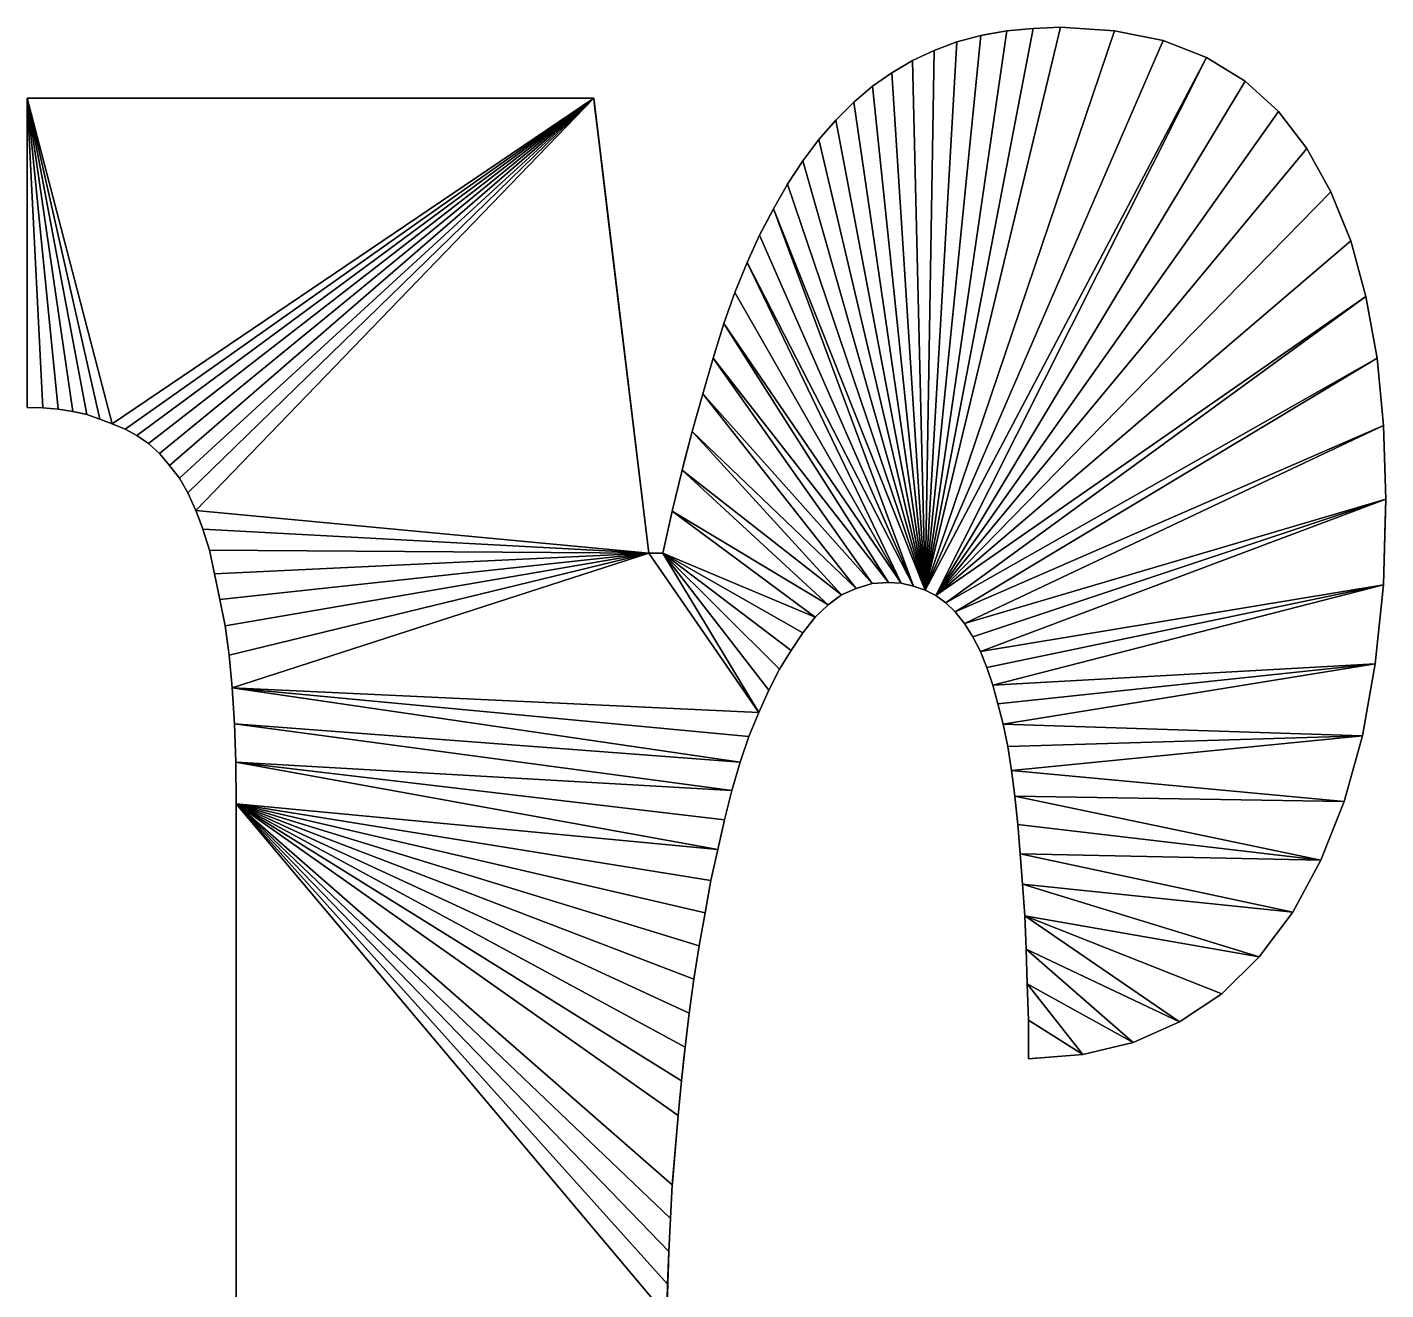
# Model space of a CAD drawing. Extents: x -29.1 to 29.1, y -25 to 25.
# Drawn here: x -8.801 to -6.482, y 6.368 to 8.524 of the extents above; entities that cross this region are included whole.
import ezdxf

# ---------------------------------------------------------------- set-up
doc = ezdxf.new("R2010")
doc.units = 0
doc.header["$MEASUREMENT"] = 0
doc.layers.add('ConstrLine', color=7, linetype='Continuous')
doc.layers.add('ObjLayer', color=2, linetype='Continuous')

msp = doc.modelspace()

# ---------------------------------------------------------------- linework, layer by layer
at = {"layer": 'ConstrLine'}
for points in [[(-7.084, 8.522, 5), (-7.268, 7.563, 5), (-7.037, 8.524, 5)], [(-7.037, 8.524, 5), (-7.268, 7.563, 5), (-6.945, 8.518, 5)], [(-7.129, 8.518, 5), (-7.268, 7.563, 5), (-7.084, 8.522, 5)], [(-6.945, 8.518, 5), (-7.268, 7.563, 5), (-6.862, 8.501, 5)], [(-7.129, 8.518, 5), (-7.173, 8.51, 5), (-7.268, 7.563, 5)], [(-7.129, 8.518, 5), (-7.168, 8.5109, 4), (-7.173, 8.51, 5)], [(-7.173, 8.51, 4), (-7.173, 8.51, 5), (-7.168, 8.5109, 4)], [(-7.129, 8.518, 5), (-7.129, 8.518, 4), (-7.168, 8.5109, 4)], [(-7.129, 8.518, 4), (-7.129, 8.518, 5), (-7.084, 8.522, 5)], [(-7.129, 8.518, 4), (-7.084, 8.522, 5), (-7.084, 8.522, 4)], [(-7.084, 8.522, 4), (-7.084, 8.522, 5), (-7.037, 8.524, 5)], [(-7.084, 8.522, 4), (-7.037, 8.524, 5), (-7.037, 8.524, 4)], [(-7.037, 8.524, 4), (-7.037, 8.524, 5), (-6.945, 8.518, 5)], [(-7.037, 8.524, 4), (-6.945, 8.518, 5), (-6.945, 8.518, 4)], [(-6.945, 8.518, 4), (-6.945, 8.518, 5), (-6.862, 8.501, 5)], [(-6.945, 8.518, 4), (-6.862, 8.501, 5), (-6.862, 8.501, 4)], [(-7.173, 8.51, 5), (-7.214, 8.499, 5), (-7.268, 7.563, 5)], [(-6.862, 8.501, 5), (-7.268, 7.563, 5), (-6.788, 8.472, 5)], [(-7.214, 8.499, 5), (-7.253, 8.484, 5), (-7.268, 7.563, 5)], [(-7.253, 8.484, 4), (-7.253, 8.484, 5), (-7.214, 8.499, 5)], [(-7.253, 8.484, 4), (-7.214, 8.499, 5), (-7.214, 8.499, 4)], [(-7.214, 8.499, 4), (-7.214, 8.499, 5), (-7.173, 8.51, 5)], [(-7.214, 8.499, 4), (-7.173, 8.51, 5), (-7.173, 8.51, 4)], [(-6.862, 8.501, 4), (-6.862, 8.501, 5), (-6.788, 8.472, 5)], [(-6.862, 8.501, 4), (-6.788, 8.472, 5), (-6.788, 8.472, 4)], [(-7.29, 8.467, 5), (-7.325, 8.446, 5), (-7.268, 7.563, 5)], [(-7.325, 8.446, 4), (-7.325, 8.446, 5), (-7.29, 8.467, 5)], [(-7.325, 8.446, 4), (-7.29, 8.467, 5), (-7.29, 8.467, 4)], [(-7.253, 8.484, 5), (-7.29, 8.467, 5), (-7.268, 7.563, 5)], [(-7.29, 8.467, 4), (-7.29, 8.467, 5), (-7.253, 8.484, 5)], [(-7.29, 8.467, 4), (-7.253, 8.484, 5), (-7.253, 8.484, 4)], [(-7.25, 7.554, 5), (-6.788, 8.472, 5), (-7.268, 7.563, 5)], [(-6.788, 8.472, 5), (-7.25, 7.554, 5), (-6.722, 8.432, 5)], [(-6.788, 8.472, 4), (-6.788, 8.472, 5), (-6.722, 8.432, 5)], [(-6.788, 8.472, 4), (-6.722, 8.432, 5), (-6.722, 8.432, 4)], [(-7.325, 8.446, 5), (-7.358, 8.423, 5), (-7.268, 7.563, 5)], [(-7.358, 8.423, 4), (-7.358, 8.423, 5), (-7.325, 8.446, 5)], [(-7.358, 8.423, 4), (-7.325, 8.446, 5), (-7.325, 8.446, 4)], [(-7.358, 8.423, 5), (-7.39, 8.396, 5), (-7.268, 7.563, 5)], [(-7.39, 8.396, 4), (-7.39, 8.396, 5), (-7.358, 8.423, 5)], [(-7.39, 8.396, 4), (-7.358, 8.423, 5), (-7.358, 8.423, 4)], [(-6.665, 8.38, 5), (-6.722, 8.432, 5), (-7.25, 7.554, 5)], [(-6.722, 8.432, 4), (-6.722, 8.432, 5), (-6.665, 8.38, 5)], [(-6.722, 8.432, 4), (-6.665, 8.38, 5), (-6.665, 8.38, 4)], [(-8.801, 8.403, 5), (-8.801, 7.875, 5), (-8.774, 7.874, 5)], [(-8.774, 7.874, 5), (-8.748, 7.872, 5), (-8.801, 8.403, 5)], [(-8.748, 7.872, 5), (-8.723, 7.868, 5), (-8.801, 8.403, 5)], [(-8.723, 7.868, 5), (-8.699, 7.863, 5), (-8.801, 8.403, 5)], [(-8.699, 7.863, 5), (-8.677, 7.855, 5), (-8.801, 8.403, 5)], [(-8.801, 8.403, 5), (-8.677, 7.855, 5), (-8.656, 7.847, 5)], [(-8.801, 8.403, 5), (-8.656, 7.847, 5), (-7.834, 8.403, 5)], [(-8.801, 8.403, 4), (-8.801, 7.875, 4), (-8.801, 7.875, 5)], [(-8.801, 8.403, 4), (-8.801, 7.875, 5), (-8.801, 8.403, 5)], [(-8.801, 8.403, 5), (-7.834, 8.403, 5), (-7.834, 8.403, 4)], [(-8.801, 8.403, 5), (-7.834, 8.403, 4), (-8.801, 8.403, 4)], [(-8.634, 7.838, 5), (-7.834, 8.403, 5), (-8.656, 7.847, 5)], [(-8.634, 7.838, 5), (-8.614, 7.827, 5), (-7.834, 8.403, 5)], [(-8.614, 7.827, 5), (-8.594, 7.813, 5), (-7.834, 8.403, 5)], [(-8.594, 7.813, 5), (-8.575, 7.796, 5), (-7.834, 8.403, 5)], [(-8.575, 7.796, 5), (-8.558, 7.776, 5), (-7.834, 8.403, 5)], [(-8.558, 7.776, 5), (-8.541, 7.754, 5), (-7.834, 8.403, 5)], [(-8.541, 7.754, 5), (-8.527, 7.729, 5), (-7.834, 8.403, 5)], [(-8.527, 7.729, 5), (-8.513, 7.699, 5), (-7.834, 8.403, 5)], [(-7.74, 7.626, 5), (-7.834, 8.403, 5), (-8.513, 7.699, 5)], [(-7.834, 8.403, 4), (-7.834, 8.403, 5), (-7.8324, 8.3901, 4)], [(-7.8258, 8.3349, 4), (-7.8324, 8.3901, 4), (-7.834, 8.403, 5)], [(-7.8175, 8.2669, 4), (-7.8258, 8.3349, 4), (-7.834, 8.403, 5)], [(-7.74, 7.626, 5), (-7.8085, 8.192, 4), (-7.834, 8.403, 5)], [(-7.834, 8.403, 5), (-7.8127, 8.2268, 4), (-7.8175, 8.2669, 4)], [(-7.8127, 8.2268, 4), (-7.834, 8.403, 5), (-7.8085, 8.192, 4)], [(-7.39, 8.396, 5), (-7.421, 8.365, 5), (-7.268, 7.563, 5)], [(-7.421, 8.365, 4), (-7.421, 8.365, 5), (-7.39, 8.396, 5)], [(-7.421, 8.365, 4), (-7.39, 8.396, 5), (-7.39, 8.396, 4)], [(-6.617, 8.317, 5), (-6.665, 8.38, 5), (-7.25, 7.554, 5)], [(-6.665, 8.38, 4), (-6.665, 8.38, 5), (-6.617, 8.317, 5)], [(-6.665, 8.38, 4), (-6.617, 8.317, 5), (-6.617, 8.317, 4)], [(-7.421, 8.365, 5), (-7.45, 8.332, 5), (-7.268, 7.563, 5)], [(-7.421, 8.365, 4), (-7.45, 8.332, 4), (-7.45, 8.332, 5)], [(-7.421, 8.365, 4), (-7.45, 8.332, 5), (-7.421, 8.365, 5)], [(-7.45, 8.332, 5), (-7.477, 8.296, 5), (-7.268, 7.563, 5)], [(-7.45, 8.332, 4), (-7.477, 8.296, 4), (-7.477, 8.296, 5)], [(-7.45, 8.332, 4), (-7.477, 8.296, 5), (-7.45, 8.332, 5)], [(-6.576, 8.243, 5), (-6.617, 8.317, 5), (-7.25, 7.554, 5)], [(-6.617, 8.317, 4), (-6.617, 8.317, 5), (-6.576, 8.243, 5)], [(-6.617, 8.317, 4), (-6.576, 8.243, 5), (-6.576, 8.243, 4)], [(-7.477, 8.296, 5), (-7.503, 8.256, 5), (-7.268, 7.563, 5)], [(-7.477, 8.296, 4), (-7.503, 8.256, 4), (-7.503, 8.256, 5)], [(-7.477, 8.296, 4), (-7.503, 8.256, 5), (-7.477, 8.296, 5)], [(-7.503, 8.256, 5), (-7.527, 8.214, 5), (-7.268, 7.563, 5)], [(-7.503, 8.256, 4), (-7.527, 8.214, 4), (-7.527, 8.214, 5)], [(-7.503, 8.256, 4), (-7.527, 8.214, 5), (-7.503, 8.256, 5)], [(-6.542, 8.159, 5), (-6.576, 8.243, 5), (-7.25, 7.554, 5)], [(-6.576, 8.243, 5), (-6.542, 8.159, 5), (-6.5554, 8.192, 4)], [(-6.576, 8.243, 4), (-6.576, 8.243, 5), (-6.5554, 8.192, 4)], [(-7.527, 8.214, 5), (-7.551, 8.169, 5), (-7.288, 7.57, 5)], [(-7.551, 8.169, 5), (-7.527, 8.214, 5), (-7.5387, 8.192, 4)], [(-7.527, 8.214, 4), (-7.5387, 8.192, 4), (-7.527, 8.214, 5)], [(-7.288, 7.57, 5), (-7.268, 7.563, 5), (-7.527, 8.214, 5)], [(-7.74, 7.626, 4), (-7.8085, 8.192, 4), (-7.74, 7.626, 5)], [(-7.5387, 8.192, 4), (-7.551, 8.169, 4), (-7.551, 8.169, 5)], [(-6.542, 8.159, 4), (-6.5554, 8.192, 4), (-6.542, 8.159, 5)], [(-7.551, 8.169, 5), (-7.572, 8.122, 5), (-7.288, 7.57, 5)], [(-7.551, 8.169, 4), (-7.572, 8.122, 4), (-7.572, 8.122, 5)], [(-7.551, 8.169, 4), (-7.572, 8.122, 5), (-7.551, 8.169, 5)], [(-6.542, 8.159, 5), (-7.25, 7.554, 5), (-6.516, 8.064, 5)], [(-6.542, 8.159, 4), (-6.542, 8.159, 5), (-6.516, 8.064, 5)], [(-6.542, 8.159, 4), (-6.516, 8.064, 5), (-6.516, 8.064, 4)], [(-7.572, 8.122, 5), (-7.593, 8.071, 5), (-7.309, 7.575, 5)], [(-7.572, 8.122, 4), (-7.593, 8.071, 4), (-7.593, 8.071, 5)], [(-7.572, 8.122, 4), (-7.593, 8.071, 5), (-7.572, 8.122, 5)], [(-7.309, 7.575, 5), (-7.288, 7.57, 5), (-7.572, 8.122, 5)], [(-7.593, 8.071, 5), (-7.612, 8.018, 5), (-7.309, 7.575, 5)], [(-7.593, 8.071, 4), (-7.612, 8.018, 4), (-7.612, 8.018, 5)], [(-7.593, 8.071, 4), (-7.612, 8.018, 5), (-7.593, 8.071, 5)], [(-7.233, 7.541, 5), (-6.516, 8.064, 5), (-7.25, 7.554, 5)], [(-6.516, 8.064, 5), (-7.233, 7.541, 5), (-6.497, 7.959, 5)], [(-6.516, 8.064, 4), (-6.516, 8.064, 5), (-6.497, 7.959, 5)], [(-6.516, 8.064, 4), (-6.497, 7.959, 5), (-6.497, 7.959, 4)], [(-7.612, 8.018, 5), (-7.63, 7.959, 5), (-7.331, 7.576, 5)], [(-7.612, 8.018, 4), (-7.63, 7.959, 4), (-7.63, 7.959, 5)], [(-7.612, 8.018, 4), (-7.63, 7.959, 5), (-7.612, 8.018, 5)], [(-7.331, 7.576, 5), (-7.309, 7.575, 5), (-7.612, 8.018, 5)], [(-7.63, 7.959, 5), (-7.648, 7.898, 5), (-7.359, 7.574, 5)], [(-7.63, 7.959, 4), (-7.648, 7.898, 4), (-7.648, 7.898, 5)], [(-7.63, 7.959, 4), (-7.648, 7.898, 5), (-7.63, 7.959, 5)], [(-7.359, 7.574, 5), (-7.331, 7.576, 5), (-7.63, 7.959, 5)], [(-7.217, 7.526, 5), (-6.497, 7.959, 5), (-7.233, 7.541, 5)], [(-6.497, 7.959, 5), (-7.217, 7.526, 5), (-6.486, 7.844, 5)], [(-6.497, 7.959, 4), (-6.497, 7.959, 5), (-6.486, 7.844, 5)], [(-6.497, 7.959, 4), (-6.486, 7.844, 5), (-6.486, 7.844, 4)], [(-7.648, 7.898, 5), (-7.666, 7.834, 5), (-7.386, 7.566, 5)], [(-7.648, 7.898, 4), (-7.666, 7.834, 4), (-7.666, 7.834, 5)], [(-7.648, 7.898, 4), (-7.666, 7.834, 5), (-7.648, 7.898, 5)], [(-7.386, 7.566, 5), (-7.359, 7.574, 5), (-7.648, 7.898, 5)], [(-8.801, 7.875, 4), (-8.774, 7.874, 4), (-8.774, 7.874, 5)], [(-8.801, 7.875, 4), (-8.774, 7.874, 5), (-8.801, 7.875, 5)], [(-8.774, 7.874, 4), (-8.748, 7.872, 4), (-8.748, 7.872, 5)], [(-8.774, 7.874, 4), (-8.748, 7.872, 5), (-8.774, 7.874, 5)], [(-8.748, 7.872, 4), (-8.723, 7.868, 4), (-8.723, 7.868, 5)], [(-8.748, 7.872, 4), (-8.723, 7.868, 5), (-8.748, 7.872, 5)], [(-8.723, 7.868, 4), (-8.704, 7.864, 4), (-8.723, 7.868, 5)], [(-8.704, 7.864, 4), (-8.699, 7.863, 5), (-8.723, 7.868, 5)], [(-8.704, 7.864, 4), (-8.699, 7.863, 4), (-8.699, 7.863, 5)], [(-8.699, 7.863, 4), (-8.677, 7.855, 4), (-8.677, 7.855, 5)], [(-8.699, 7.863, 4), (-8.677, 7.855, 5), (-8.699, 7.863, 5)], [(-8.677, 7.855, 4), (-8.656, 7.847, 4), (-8.656, 7.847, 5)], [(-8.677, 7.855, 4), (-8.656, 7.847, 5), (-8.677, 7.855, 5)], [(-8.656, 7.847, 4), (-8.634, 7.838, 4), (-8.634, 7.838, 5)], [(-8.656, 7.847, 4), (-8.634, 7.838, 5), (-8.656, 7.847, 5)], [(-7.201, 7.506, 5), (-6.486, 7.844, 5), (-7.217, 7.526, 5)], [(-6.486, 7.844, 5), (-7.201, 7.506, 5), (-6.482, 7.718, 5)], [(-6.486, 7.844, 4), (-6.486, 7.844, 5), (-6.482, 7.718, 5)], [(-6.486, 7.844, 4), (-6.482, 7.718, 5), (-6.482, 7.718, 4)], [(-8.634, 7.838, 4), (-8.614, 7.827, 4), (-8.614, 7.827, 5)], [(-8.634, 7.838, 4), (-8.614, 7.827, 5), (-8.634, 7.838, 5)], [(-8.614, 7.827, 4), (-8.594, 7.813, 4), (-8.594, 7.813, 5)], [(-8.614, 7.827, 4), (-8.594, 7.813, 5), (-8.614, 7.827, 5)], [(-7.666, 7.834, 5), (-7.683, 7.768, 5), (-7.411, 7.555, 5)], [(-7.683, 7.768, 5), (-7.666, 7.834, 5), (-7.68, 7.7797, 4)], [(-7.666, 7.834, 4), (-7.68, 7.7797, 4), (-7.666, 7.834, 5)], [(-7.411, 7.555, 5), (-7.386, 7.566, 5), (-7.666, 7.834, 5)], [(-8.594, 7.813, 4), (-8.575, 7.796, 4), (-8.575, 7.796, 5)], [(-8.594, 7.813, 4), (-8.575, 7.796, 5), (-8.594, 7.813, 5)], [(-8.575, 7.796, 4), (-8.558, 7.776, 4), (-8.558, 7.776, 5)], [(-8.575, 7.796, 4), (-8.558, 7.776, 5), (-8.575, 7.796, 5)], [(-8.558, 7.776, 4), (-8.541, 7.754, 4), (-8.541, 7.754, 5)], [(-8.558, 7.776, 4), (-8.541, 7.754, 5), (-8.558, 7.776, 5)], [(-7.68, 7.7797, 4), (-7.683, 7.768, 4), (-7.683, 7.768, 5)], [(-8.541, 7.754, 4), (-8.527, 7.729, 4), (-8.527, 7.729, 5)], [(-8.541, 7.754, 4), (-8.527, 7.729, 5), (-8.541, 7.754, 5)], [(-7.683, 7.768, 5), (-7.7, 7.698, 5), (-7.434, 7.538, 5)], [(-7.683, 7.768, 4), (-7.7, 7.698, 4), (-7.7, 7.698, 5)], [(-7.683, 7.768, 4), (-7.7, 7.698, 5), (-7.683, 7.768, 5)], [(-7.434, 7.538, 5), (-7.411, 7.555, 5), (-7.683, 7.768, 5)], [(-8.527, 7.729, 4), (-8.513, 7.699, 4), (-8.513, 7.699, 5)], [(-8.527, 7.729, 4), (-8.513, 7.699, 5), (-8.527, 7.729, 5)], [(-7.187, 7.483, 5), (-6.482, 7.718, 5), (-7.201, 7.506, 5)], [(-7.174, 7.458, 5), (-6.482, 7.718, 5), (-7.187, 7.483, 5)], [(-6.482, 7.718, 5), (-7.174, 7.458, 5), (-6.486, 7.572, 5)], [(-6.482, 7.718, 5), (-6.486, 7.572, 5), (-6.483, 7.68, 4)], [(-6.482, 7.718, 4), (-6.482, 7.718, 5), (-6.483, 7.68, 4)], [(-8.513, 7.699, 5), (-8.501, 7.667, 5), (-7.74, 7.626, 5)], [(-8.513, 7.699, 4), (-8.5059, 7.68, 4), (-8.513, 7.699, 5)], [(-8.5059, 7.68, 4), (-8.501, 7.667, 5), (-8.513, 7.699, 5)], [(-8.5059, 7.68, 4), (-8.501, 7.667, 4), (-8.501, 7.667, 5)], [(-7.7, 7.698, 5), (-7.716, 7.626, 5), (-7.456, 7.517, 5)], [(-7.7, 7.698, 4), (-7.716, 7.626, 4), (-7.716, 7.626, 5)], [(-7.7, 7.698, 4), (-7.716, 7.626, 5), (-7.7, 7.698, 5)], [(-7.456, 7.517, 5), (-7.434, 7.538, 5), (-7.7, 7.698, 5)], [(-6.486, 7.572, 4), (-6.483, 7.68, 4), (-6.486, 7.572, 5)], [(-8.501, 7.667, 5), (-8.49, 7.631, 5), (-7.74, 7.626, 5)], [(-8.501, 7.667, 4), (-8.49, 7.631, 4), (-8.49, 7.631, 5)], [(-8.501, 7.667, 4), (-8.49, 7.631, 5), (-8.501, 7.667, 5)], [(-8.49, 7.631, 5), (-8.481, 7.591, 5), (-7.74, 7.626, 5)], [(-8.49, 7.631, 4), (-8.481, 7.591, 4), (-8.481, 7.591, 5)], [(-8.49, 7.631, 4), (-8.481, 7.591, 5), (-8.49, 7.631, 5)], [(-8.481, 7.591, 5), (-8.472, 7.547, 5), (-7.74, 7.626, 5)], [(-8.472, 7.547, 5), (-8.463, 7.502, 5), (-7.74, 7.626, 5)], [(-8.463, 7.502, 5), (-8.456, 7.452, 5), (-7.74, 7.626, 5)], [(-8.456, 7.452, 5), (-8.451, 7.396, 5), (-7.74, 7.626, 5)], [(-7.74, 7.626, 5), (-8.451, 7.396, 5), (-7.552, 7.354, 5)], [(-7.716, 7.626, 5), (-7.74, 7.626, 5), (-7.552, 7.354, 5)], [(-7.74, 7.626, 4), (-7.74, 7.626, 5), (-7.716, 7.626, 4)], [(-7.74, 7.626, 5), (-7.716, 7.626, 5), (-7.716, 7.626, 4)], [(-7.517, 7.428, 5), (-7.497, 7.46, 5), (-7.716, 7.626, 5)], [(-7.497, 7.46, 5), (-7.477, 7.49, 5), (-7.716, 7.626, 5)], [(-7.477, 7.49, 5), (-7.456, 7.517, 5), (-7.716, 7.626, 5)], [(-7.535, 7.392, 5), (-7.517, 7.428, 5), (-7.716, 7.626, 5)], [(-7.552, 7.354, 5), (-7.535, 7.392, 5), (-7.716, 7.626, 5)], [(-8.481, 7.591, 4), (-8.472, 7.547, 4), (-8.472, 7.547, 5)], [(-8.481, 7.591, 4), (-8.472, 7.547, 5), (-8.481, 7.591, 5)], [(-7.386, 7.566, 5), (-7.411, 7.555, 5), (-7.386, 7.566, 4)], [(-7.411, 7.555, 4), (-7.386, 7.566, 4), (-7.411, 7.555, 5)], [(-7.386, 7.566, 5), (-7.386, 7.566, 4), (-7.359, 7.574, 5)], [(-7.359, 7.574, 4), (-7.359, 7.574, 5), (-7.386, 7.566, 4)], [(-7.359, 7.574, 4), (-7.331, 7.576, 4), (-7.331, 7.576, 5)], [(-7.359, 7.574, 4), (-7.331, 7.576, 5), (-7.359, 7.574, 5)], [(-7.331, 7.576, 4), (-7.309, 7.575, 4), (-7.331, 7.576, 5)], [(-7.309, 7.575, 4), (-7.309, 7.575, 5), (-7.331, 7.576, 5)], [(-7.309, 7.575, 4), (-7.288, 7.57, 4), (-7.288, 7.57, 5)], [(-7.309, 7.575, 4), (-7.288, 7.57, 5), (-7.309, 7.575, 5)], [(-7.288, 7.57, 5), (-7.268, 7.563, 4), (-7.268, 7.563, 5)], [(-7.288, 7.57, 4), (-7.268, 7.563, 4), (-7.288, 7.57, 5)], [(-7.268, 7.563, 4), (-7.25, 7.554, 4), (-7.268, 7.563, 5)], [(-7.268, 7.563, 5), (-7.25, 7.554, 4), (-7.25, 7.554, 5)], [(-7.163, 7.431, 5), (-6.486, 7.572, 5), (-7.174, 7.458, 5)], [(-7.153, 7.401, 5), (-6.486, 7.572, 5), (-7.163, 7.431, 5)], [(-6.486, 7.572, 5), (-7.153, 7.401, 5), (-6.5, 7.437, 5)], [(-6.486, 7.572, 4), (-6.486, 7.572, 5), (-6.5, 7.437, 5)], [(-6.486, 7.572, 4), (-6.5, 7.437, 5), (-6.5, 7.437, 4)], [(-8.472, 7.547, 4), (-8.463, 7.502, 4), (-8.463, 7.502, 5)], [(-8.472, 7.547, 4), (-8.463, 7.502, 5), (-8.472, 7.547, 5)], [(-7.456, 7.517, 5), (-7.456, 7.517, 4), (-7.434, 7.538, 5)], [(-7.434, 7.538, 4), (-7.434, 7.538, 5), (-7.456, 7.517, 4)], [(-7.434, 7.538, 5), (-7.424, 7.5454, 4), (-7.411, 7.555, 5)], [(-7.434, 7.538, 4), (-7.424, 7.5454, 4), (-7.434, 7.538, 5)], [(-7.411, 7.555, 4), (-7.411, 7.555, 5), (-7.424, 7.5454, 4)], [(-7.25, 7.554, 5), (-7.25, 7.554, 4), (-7.233, 7.541, 5)], [(-7.233, 7.541, 4), (-7.233, 7.541, 5), (-7.25, 7.554, 4)], [(-7.233, 7.541, 4), (-7.217, 7.526, 4), (-7.217, 7.526, 5)], [(-7.233, 7.541, 4), (-7.217, 7.526, 5), (-7.233, 7.541, 5)], [(-7.477, 7.49, 5), (-7.477, 7.49, 4), (-7.456, 7.517, 5)], [(-7.456, 7.517, 4), (-7.456, 7.517, 5), (-7.477, 7.49, 4)], [(-7.217, 7.526, 5), (-7.201, 7.506, 4), (-7.201, 7.506, 5)], [(-7.217, 7.526, 4), (-7.201, 7.506, 4), (-7.217, 7.526, 5)], [(-8.463, 7.502, 4), (-8.456, 7.452, 4), (-8.456, 7.452, 5)], [(-8.463, 7.502, 4), (-8.456, 7.452, 5), (-8.463, 7.502, 5)], [(-7.201, 7.506, 4), (-7.187, 7.483, 4), (-7.201, 7.506, 5)], [(-7.201, 7.506, 5), (-7.187, 7.483, 4), (-7.187, 7.483, 5)], [(-7.497, 7.46, 5), (-7.497, 7.46, 4), (-7.477, 7.49, 5)], [(-7.477, 7.49, 4), (-7.477, 7.49, 5), (-7.497, 7.46, 4)], [(-7.187, 7.483, 5), (-7.187, 7.483, 4), (-7.174, 7.458, 5)], [(-7.174, 7.458, 4), (-7.174, 7.458, 5), (-7.187, 7.483, 4)], [(-8.456, 7.452, 4), (-8.451, 7.396, 4), (-8.451, 7.396, 5)], [(-8.456, 7.452, 4), (-8.451, 7.396, 5), (-8.456, 7.452, 5)], [(-7.517, 7.428, 4), (-7.497, 7.46, 4), (-7.517, 7.428, 5)], [(-7.497, 7.46, 5), (-7.517, 7.428, 5), (-7.497, 7.46, 4)], [(-7.163, 7.431, 5), (-7.174, 7.458, 5), (-7.168, 7.4433, 4)], [(-7.174, 7.458, 4), (-7.168, 7.4433, 4), (-7.174, 7.458, 5)], [(-7.535, 7.392, 5), (-7.535, 7.392, 4), (-7.517, 7.428, 4)], [(-7.517, 7.428, 4), (-7.517, 7.428, 5), (-7.535, 7.392, 5)], [(-7.163, 7.431, 4), (-7.163, 7.431, 5), (-7.168, 7.4433, 4)], [(-7.163, 7.431, 4), (-7.153, 7.401, 4), (-7.153, 7.401, 5)], [(-7.163, 7.431, 4), (-7.153, 7.401, 5), (-7.163, 7.431, 5)], [(-7.144, 7.369, 5), (-6.5, 7.437, 5), (-7.153, 7.401, 5)], [(-7.144, 7.369, 5), (-7.135, 7.334, 5), (-6.5, 7.437, 5)], [(-6.522, 7.314, 5), (-6.5, 7.437, 5), (-7.135, 7.334, 5)], [(-6.5, 7.437, 4), (-6.5, 7.437, 5), (-6.522, 7.314, 5)], [(-6.5, 7.437, 4), (-6.522, 7.314, 5), (-6.522, 7.314, 4)], [(-7.153, 7.401, 4), (-7.144, 7.369, 4), (-7.144, 7.369, 5)], [(-7.153, 7.401, 4), (-7.144, 7.369, 5), (-7.153, 7.401, 5)], [(-7.584, 7.269, 5), (-7.569, 7.313, 5), (-8.451, 7.396, 5)], [(-8.451, 7.396, 5), (-8.447, 7.335, 5), (-7.584, 7.269, 5)], [(-7.569, 7.313, 5), (-7.552, 7.354, 5), (-8.451, 7.396, 5)], [(-8.451, 7.396, 4), (-8.447, 7.335, 4), (-8.447, 7.335, 5)], [(-8.451, 7.396, 4), (-8.447, 7.335, 5), (-8.451, 7.396, 5)], [(-7.535, 7.392, 4), (-7.535, 7.392, 5), (-7.552, 7.354, 4)], [(-7.535, 7.392, 5), (-7.552, 7.354, 5), (-7.552, 7.354, 4)], [(-7.569, 7.313, 5), (-7.569, 7.313, 4), (-7.552, 7.354, 5)], [(-7.552, 7.354, 4), (-7.552, 7.354, 5), (-7.569, 7.313, 4)], [(-7.144, 7.369, 4), (-7.135, 7.334, 4), (-7.135, 7.334, 5)], [(-7.144, 7.369, 4), (-7.135, 7.334, 5), (-7.144, 7.369, 5)], [(-7.598, 7.221, 5), (-7.584, 7.269, 5), (-8.447, 7.335, 5)], [(-8.447, 7.335, 5), (-8.445, 7.269, 5), (-7.598, 7.221, 5)], [(-8.447, 7.335, 4), (-8.445, 7.269, 4), (-8.445, 7.269, 5)], [(-8.447, 7.335, 4), (-8.445, 7.269, 5), (-8.447, 7.335, 5)], [(-7.135, 7.334, 4), (-7.127, 7.296, 4), (-7.127, 7.296, 5)], [(-7.135, 7.334, 4), (-7.127, 7.296, 5), (-7.135, 7.334, 5)], [(-7.135, 7.334, 5), (-7.127, 7.296, 5), (-6.522, 7.314, 5)], [(-7.584, 7.269, 4), (-7.569, 7.313, 4), (-7.584, 7.269, 5)], [(-7.569, 7.313, 5), (-7.584, 7.269, 5), (-7.569, 7.313, 4)], [(-7.127, 7.296, 5), (-7.121, 7.255, 5), (-6.522, 7.314, 5)], [(-6.553, 7.202, 5), (-6.522, 7.314, 5), (-7.121, 7.255, 5)], [(-6.522, 7.314, 4), (-6.522, 7.314, 5), (-6.553, 7.202, 5)], [(-6.522, 7.314, 4), (-6.553, 7.202, 5), (-6.553, 7.202, 4)], [(-7.127, 7.296, 4), (-7.121, 7.255, 4), (-7.121, 7.255, 5)], [(-7.127, 7.296, 4), (-7.121, 7.255, 5), (-7.127, 7.296, 5)], [(-7.611, 7.171, 5), (-7.598, 7.221, 5), (-8.445, 7.269, 5)], [(-7.622, 7.12, 5), (-7.611, 7.171, 5), (-8.445, 7.269, 5)], [(-8.445, 7.269, 5), (-8.444, 7.198, 5), (-7.622, 7.12, 5)], [(-8.445, 7.269, 4), (-8.444, 7.198, 4), (-8.444, 7.198, 5)], [(-8.445, 7.269, 4), (-8.444, 7.198, 5), (-8.445, 7.269, 5)], [(-7.584, 7.269, 4), (-7.584, 7.269, 5), (-7.598, 7.221, 5)], [(-7.584, 7.269, 4), (-7.598, 7.221, 5), (-7.598, 7.221, 4)], [(-7.121, 7.255, 4), (-7.115, 7.211, 4), (-7.115, 7.211, 5)], [(-7.121, 7.255, 4), (-7.115, 7.211, 5), (-7.121, 7.255, 5)], [(-7.121, 7.255, 5), (-7.115, 7.211, 5), (-6.553, 7.202, 5)], [(-7.611, 7.171, 5), (-7.611, 7.171, 4), (-7.598, 7.221, 5)], [(-7.598, 7.221, 4), (-7.598, 7.221, 5), (-7.611, 7.171, 4)], [(-7.634, 7.067, 5), (-7.622, 7.12, 5), (-8.444, 7.198, 5)], [(-8.444, 4.333, 5), (-7.709, 6.324, 5), (-8.444, 7.198, 5)], [(-7.69, 6.666, 5), (-7.684, 6.725, 5), (-8.444, 7.198, 5)], [(-7.684, 6.725, 5), (-7.678, 6.783, 5), (-8.444, 7.198, 5)], [(-7.644, 7.012, 5), (-7.634, 7.067, 5), (-8.444, 7.198, 5)], [(-7.703, 6.49, 5), (-7.7, 6.548, 5), (-8.444, 7.198, 5)], [(-7.708, 6.378, 5), (-7.706, 6.434, 5), (-8.444, 7.198, 5)], [(-7.706, 6.434, 5), (-7.703, 6.49, 5), (-8.444, 7.198, 5)], [(-7.7, 6.548, 5), (-7.69, 6.666, 5), (-8.444, 7.198, 5)], [(-7.654, 6.956, 5), (-7.644, 7.012, 5), (-8.444, 7.198, 5)], [(-7.678, 6.783, 5), (-7.671, 6.841, 5), (-8.444, 7.198, 5)], [(-7.671, 6.841, 5), (-7.663, 6.899, 5), (-8.444, 7.198, 5)], [(-7.663, 6.899, 5), (-7.654, 6.956, 5), (-8.444, 7.198, 5)], [(-7.709, 6.324, 5), (-7.708, 6.378, 5), (-8.444, 7.198, 5)], [(-8.444, 7.198, 4), (-8.444, 4.333, 5), (-8.444, 7.198, 5)], [(-8.444, 7.198, 4), (-8.444, 4.333, 4), (-8.444, 4.333, 5)], [(-7.115, 7.211, 4), (-7.1105, 7.168, 4), (-7.115, 7.211, 5)], [(-7.1105, 7.168, 4), (-7.11, 7.163, 5), (-7.115, 7.211, 5)], [(-6.593, 7.102, 5), (-6.553, 7.202, 5), (-7.115, 7.211, 5)], [(-7.115, 7.211, 5), (-7.11, 7.163, 5), (-6.593, 7.102, 5)], [(-6.553, 7.202, 5), (-6.593, 7.102, 5), (-6.5666, 7.168, 4)], [(-6.553, 7.202, 4), (-6.553, 7.202, 5), (-6.5666, 7.168, 4)], [(-7.622, 7.12, 5), (-7.6116, 7.168, 4), (-7.611, 7.171, 5)], [(-7.622, 7.12, 4), (-7.6116, 7.168, 4), (-7.622, 7.12, 5)], [(-7.611, 7.171, 4), (-7.611, 7.171, 5), (-7.6116, 7.168, 4)], [(-7.1105, 7.168, 4), (-7.11, 7.163, 4), (-7.11, 7.163, 5)], [(-6.593, 7.102, 4), (-6.5666, 7.168, 4), (-6.593, 7.102, 5)], [(-7.11, 7.163, 4), (-7.106, 7.113, 4), (-7.106, 7.113, 5)], [(-7.11, 7.163, 4), (-7.106, 7.113, 5), (-7.11, 7.163, 5)], [(-7.11, 7.163, 5), (-7.106, 7.113, 5), (-6.593, 7.102, 5)], [(-7.622, 7.12, 4), (-7.622, 7.12, 5), (-7.634, 7.067, 5)], [(-7.622, 7.12, 4), (-7.634, 7.067, 5), (-7.634, 7.067, 4)], [(-7.106, 7.113, 4), (-7.102, 7.061, 4), (-7.102, 7.061, 5)], [(-7.106, 7.113, 4), (-7.102, 7.061, 5), (-7.106, 7.113, 5)], [(-7.106, 7.113, 5), (-7.102, 7.061, 5), (-6.641, 7.013, 5)], [(-6.641, 7.013, 5), (-6.593, 7.102, 5), (-7.106, 7.113, 5)], [(-6.593, 7.102, 4), (-6.593, 7.102, 5), (-6.641, 7.013, 5)], [(-6.593, 7.102, 4), (-6.641, 7.013, 5), (-6.641, 7.013, 4)], [(-7.634, 7.067, 4), (-7.634, 7.067, 5), (-7.644, 7.012, 5)], [(-7.634, 7.067, 4), (-7.644, 7.012, 5), (-7.644, 7.012, 4)], [(-7.102, 7.061, 4), (-7.098, 7.007, 4), (-7.098, 7.007, 5)], [(-7.102, 7.061, 4), (-7.098, 7.007, 5), (-7.102, 7.061, 5)], [(-6.698, 6.937, 5), (-6.641, 7.013, 5), (-7.102, 7.061, 5)], [(-7.102, 7.061, 5), (-7.098, 7.007, 5), (-6.698, 6.937, 5)], [(-7.644, 7.012, 4), (-7.644, 7.012, 5), (-7.654, 6.956, 5)], [(-7.644, 7.012, 4), (-7.654, 6.956, 5), (-7.654, 6.956, 4)], [(-7.098, 7.007, 4), (-7.096, 6.95, 4), (-7.096, 6.95, 5)], [(-7.098, 7.007, 4), (-7.096, 6.95, 5), (-7.098, 7.007, 5)], [(-7.098, 7.007, 5), (-7.096, 6.95, 5), (-6.834, 6.826, 5)], [(-6.834, 6.826, 5), (-6.762, 6.874, 5), (-7.098, 7.007, 5)], [(-6.762, 6.874, 5), (-6.698, 6.937, 5), (-7.098, 7.007, 5)], [(-6.641, 7.013, 4), (-6.641, 7.013, 5), (-6.698, 6.937, 5)], [(-6.641, 7.013, 4), (-6.698, 6.937, 5), (-6.698, 6.937, 4)], [(-7.654, 6.956, 4), (-7.654, 6.956, 5), (-7.663, 6.899, 5)], [(-7.654, 6.956, 4), (-7.663, 6.899, 5), (-7.663, 6.899, 4)], [(-7.096, 6.95, 4), (-7.094, 6.891, 4), (-7.094, 6.891, 5)], [(-7.096, 6.95, 4), (-7.094, 6.891, 5), (-7.096, 6.95, 5)], [(-7.096, 6.95, 5), (-7.094, 6.891, 5), (-6.913, 6.791, 5)], [(-6.913, 6.791, 5), (-6.834, 6.826, 5), (-7.096, 6.95, 5)], [(-6.762, 6.874, 4), (-6.698, 6.937, 4), (-6.698, 6.937, 5)], [(-6.762, 6.874, 4), (-6.698, 6.937, 5), (-6.762, 6.874, 5)], [(-7.663, 6.899, 4), (-7.663, 6.899, 5), (-7.671, 6.841, 5)], [(-7.663, 6.899, 4), (-7.671, 6.841, 5), (-7.671, 6.841, 4)], [(-7.094, 6.891, 4), (-7.092, 6.829, 4), (-7.092, 6.829, 5)], [(-7.094, 6.891, 4), (-7.092, 6.829, 5), (-7.094, 6.891, 5)], [(-7.094, 6.891, 5), (-7.092, 6.829, 5), (-6.999, 6.77, 5)], [(-6.999, 6.77, 5), (-6.913, 6.791, 5), (-7.094, 6.891, 5)], [(-6.834, 6.826, 4), (-6.762, 6.874, 4), (-6.762, 6.874, 5)], [(-6.834, 6.826, 4), (-6.762, 6.874, 5), (-6.834, 6.826, 5)], [(-7.671, 6.841, 4), (-7.671, 6.841, 5), (-7.678, 6.783, 5)], [(-7.671, 6.841, 4), (-7.678, 6.783, 5), (-7.678, 6.783, 4)], [(-7.092, 6.829, 4), (-7.092, 6.763, 4), (-7.092, 6.763, 5)], [(-7.092, 6.829, 4), (-7.092, 6.763, 5), (-7.092, 6.829, 5)], [(-7.092, 6.763, 5), (-6.999, 6.77, 5), (-7.092, 6.829, 5)], [(-6.913, 6.791, 4), (-6.834, 6.826, 4), (-6.834, 6.826, 5)], [(-6.913, 6.791, 4), (-6.834, 6.826, 5), (-6.913, 6.791, 5)], [(-7.684, 6.725, 5), (-7.68, 6.7637, 4), (-7.678, 6.783, 5)], [(-7.678, 6.783, 4), (-7.678, 6.783, 5), (-7.68, 6.7637, 4)], [(-6.999, 6.77, 4), (-6.913, 6.791, 4), (-6.913, 6.791, 5)], [(-6.999, 6.77, 4), (-6.913, 6.791, 5), (-6.999, 6.77, 5)], [(-7.684, 6.725, 5), (-7.684, 6.725, 4), (-7.68, 6.7637, 4)], [(-6.999, 6.77, 5), (-7.092, 6.763, 5), (-7.0781, 6.7641, 4)], [(-7.0792, 6.764, 4), (-7.0781, 6.7641, 4), (-7.092, 6.763, 5)], [(-7.08, 6.7639, 4), (-7.0792, 6.764, 4), (-7.092, 6.763, 5)], [(-7.0894, 6.7632, 4), (-7.08, 6.7639, 4), (-7.092, 6.763, 5)], [(-7.092, 6.763, 4), (-7.0899, 6.7632, 4), (-7.092, 6.763, 5)], [(-7.0897, 6.7632, 4), (-7.0894, 6.7632, 4), (-7.092, 6.763, 5)], [(-7.0899, 6.7632, 4), (-7.0897, 6.7632, 4), (-7.092, 6.763, 5)], [(-7.0781, 6.7641, 4), (-6.999, 6.77, 4), (-6.999, 6.77, 5)], [(-7.684, 6.725, 4), (-7.684, 6.725, 5), (-7.69, 6.666, 5)], [(-7.684, 6.725, 4), (-7.69, 6.666, 5), (-7.69, 6.666, 4)], [(-7.69, 6.666, 5), (-7.7, 6.548, 5), (-7.6997, 6.5514, 4)], [(-7.69, 6.666, 4), (-7.69, 6.666, 5), (-7.6997, 6.5514, 4)], [(-7.7, 6.548, 4), (-7.7, 6.548, 5), (-7.703, 6.49, 5)], [(-7.7, 6.548, 4), (-7.703, 6.49, 5), (-7.703, 6.49, 4)], [(-7.7, 6.548, 4), (-7.6997, 6.5514, 4), (-7.7, 6.548, 5)], [(-7.703, 6.49, 4), (-7.703, 6.49, 5), (-7.706, 6.434, 5)], [(-7.703, 6.49, 4), (-7.706, 6.434, 5), (-7.706, 6.434, 4)], [(-7.706, 6.434, 4), (-7.706, 6.434, 5), (-7.708, 6.378, 5)], [(-7.706, 6.434, 4), (-7.708, 6.378, 5), (-7.708, 6.378, 4)], [(-7.708, 6.378, 4), (-7.708, 6.378, 5), (-7.709, 6.324, 5)], [(-7.708, 6.378, 4), (-7.709, 6.324, 5), (-7.709, 6.324, 4)]]:
    msp.add_3dface(points, dxfattribs=at)
at = {"layer": 'ObjLayer'}
for p, q in [((-7.173, 8.51, 5), (-7.129, 8.518, 5)), ((-7.129, 8.518, 5), (-7.084, 8.522, 5)), ((-7.084, 8.522, 5), (-7.037, 8.524, 5)), ((-7.037, 8.524, 5), (-6.945, 8.518, 5)), ((-6.945, 8.518, 5), (-6.862, 8.501, 5)), ((-7.253, 8.484, 5), (-7.214, 8.499, 5)), ((-7.214, 8.499, 5), (-7.173, 8.51, 5)), ((-6.862, 8.501, 5), (-6.788, 8.472, 5)), ((-7.325, 8.446, 5), (-7.29, 8.467, 5)), ((-7.29, 8.467, 5), (-7.253, 8.484, 5)), ((-6.788, 8.472, 5), (-6.722, 8.432, 5)), ((-7.358, 8.423, 5), (-7.325, 8.446, 5)), ((-7.39, 8.396, 5), (-7.358, 8.423, 5)), ((-6.722, 8.432, 5), (-6.665, 8.38, 5)), ((-8.801, 8.403, 5), (-7.834, 8.403, 5)), ((-8.801, 7.875, 5), (-8.801, 8.403, 5)), ((-7.834, 8.403, 5), (-7.74, 7.626, 5)), ((-7.421, 8.365, 5), (-7.39, 8.396, 5)), ((-6.665, 8.38, 5), (-6.617, 8.317, 5)), ((-7.45, 8.332, 5), (-7.421, 8.365, 5)), ((-7.477, 8.296, 5), (-7.45, 8.332, 5)), ((-6.617, 8.317, 5), (-6.576, 8.243, 5)), ((-7.503, 8.256, 5), (-7.477, 8.296, 5)), ((-7.527, 8.214, 5), (-7.503, 8.256, 5)), ((-6.576, 8.243, 5), (-6.542, 8.159, 5)), ((-7.551, 8.169, 5), (-7.527, 8.214, 5)), ((-7.572, 8.122, 5), (-7.551, 8.169, 5)), ((-6.542, 8.159, 5), (-6.516, 8.064, 5)), ((-7.593, 8.071, 5), (-7.572, 8.122, 5)), ((-7.612, 8.018, 5), (-7.593, 8.071, 5)), ((-6.516, 8.064, 5), (-6.497, 7.959, 5)), ((-7.63, 7.959, 5), (-7.612, 8.018, 5)), ((-7.648, 7.898, 5), (-7.63, 7.959, 5)), ((-6.497, 7.959, 5), (-6.486, 7.844, 5)), ((-7.666, 7.834, 5), (-7.648, 7.898, 5)), ((-8.774, 7.874, 5), (-8.801, 7.875, 5)), ((-8.748, 7.872, 5), (-8.774, 7.874, 5)), ((-8.723, 7.868, 5), (-8.748, 7.872, 5)), ((-8.699, 7.863, 5), (-8.723, 7.868, 5)), ((-8.677, 7.855, 5), (-8.699, 7.863, 5)), ((-8.656, 7.847, 5), (-8.677, 7.855, 5)), ((-8.634, 7.838, 5), (-8.656, 7.847, 5)), ((-6.486, 7.844, 5), (-6.482, 7.718, 5)), ((-8.614, 7.827, 5), (-8.634, 7.838, 5)), ((-8.594, 7.813, 5), (-8.614, 7.827, 5)), ((-7.683, 7.768, 5), (-7.666, 7.834, 5)), ((-8.575, 7.796, 5), (-8.594, 7.813, 5)), ((-8.558, 7.776, 5), (-8.575, 7.796, 5)), ((-8.541, 7.754, 5), (-8.558, 7.776, 5)), ((-8.527, 7.729, 5), (-8.541, 7.754, 5)), ((-7.7, 7.698, 5), (-7.683, 7.768, 5)), ((-8.513, 7.699, 5), (-8.527, 7.729, 5)), ((-6.482, 7.718, 5), (-6.486, 7.572, 5)), ((-8.501, 7.667, 5), (-8.513, 7.699, 5)), ((-7.716, 7.626, 5), (-7.7, 7.698, 5)), ((-8.49, 7.631, 5), (-8.501, 7.667, 5)), ((-8.481, 7.591, 5), (-8.49, 7.631, 5)), ((-7.74, 7.626, 5), (-7.716, 7.626, 5)), ((-8.472, 7.547, 5), (-8.481, 7.591, 5)), ((-7.386, 7.566, 5), (-7.411, 7.555, 5)), ((-7.359, 7.574, 5), (-7.386, 7.566, 5)), ((-7.331, 7.576, 5), (-7.359, 7.574, 5)), ((-7.309, 7.575, 5), (-7.331, 7.576, 5)), ((-7.288, 7.57, 5), (-7.309, 7.575, 5)), ((-7.268, 7.563, 5), (-7.288, 7.57, 5)), ((-7.25, 7.554, 5), (-7.268, 7.563, 5)), ((-6.486, 7.572, 5), (-6.5, 7.437, 5)), ((-8.463, 7.502, 5), (-8.472, 7.547, 5)), ((-7.434, 7.538, 5), (-7.456, 7.517, 5)), ((-7.411, 7.555, 5), (-7.434, 7.538, 5)), ((-7.233, 7.541, 5), (-7.25, 7.554, 5)), ((-7.217, 7.526, 5), (-7.233, 7.541, 5)), ((-7.456, 7.517, 5), (-7.477, 7.49, 5)), ((-7.201, 7.506, 5), (-7.217, 7.526, 5)), ((-8.456, 7.452, 5), (-8.463, 7.502, 5)), ((-7.187, 7.483, 5), (-7.201, 7.506, 5)), ((-7.477, 7.49, 5), (-7.497, 7.46, 5)), ((-7.174, 7.458, 5), (-7.187, 7.483, 5)), ((-8.451, 7.396, 5), (-8.456, 7.452, 5)), ((-7.497, 7.46, 5), (-7.517, 7.428, 5)), ((-7.163, 7.431, 5), (-7.174, 7.458, 5)), ((-7.517, 7.428, 5), (-7.535, 7.392, 5)), ((-7.153, 7.401, 5), (-7.163, 7.431, 5)), ((-6.5, 7.437, 5), (-6.522, 7.314, 5)), ((-7.144, 7.369, 5), (-7.153, 7.401, 5)), ((-8.447, 7.335, 5), (-8.451, 7.396, 5)), ((-7.535, 7.392, 5), (-7.552, 7.354, 5)), ((-7.552, 7.354, 5), (-7.569, 7.313, 5)), ((-7.135, 7.334, 5), (-7.144, 7.369, 5)), ((-8.445, 7.269, 5), (-8.447, 7.335, 5)), ((-7.127, 7.296, 5), (-7.135, 7.334, 5)), ((-7.569, 7.313, 5), (-7.584, 7.269, 5)), ((-6.522, 7.314, 5), (-6.553, 7.202, 5)), ((-7.121, 7.255, 5), (-7.127, 7.296, 5)), ((-8.444, 7.198, 5), (-8.445, 7.269, 5)), ((-7.584, 7.269, 5), (-7.598, 7.221, 5)), ((-7.115, 7.211, 5), (-7.121, 7.255, 5)), ((-7.598, 7.221, 5), (-7.611, 7.171, 5)), ((-8.444, 4.333, 5), (-8.444, 7.198, 5)), ((-7.11, 7.163, 5), (-7.115, 7.211, 5)), ((-6.553, 7.202, 5), (-6.593, 7.102, 5)), ((-7.611, 7.171, 5), (-7.622, 7.12, 5)), ((-7.106, 7.113, 5), (-7.11, 7.163, 5)), ((-7.622, 7.12, 5), (-7.634, 7.067, 5)), ((-7.102, 7.061, 5), (-7.106, 7.113, 5)), ((-6.593, 7.102, 5), (-6.641, 7.013, 5)), ((-7.634, 7.067, 5), (-7.644, 7.012, 5)), ((-7.098, 7.007, 5), (-7.102, 7.061, 5)), ((-7.644, 7.012, 5), (-7.654, 6.956, 5)), ((-7.096, 6.95, 5), (-7.098, 7.007, 5)), ((-6.641, 7.013, 5), (-6.698, 6.937, 5)), ((-7.654, 6.956, 5), (-7.663, 6.899, 5)), ((-7.094, 6.891, 5), (-7.096, 6.95, 5)), ((-6.698, 6.937, 5), (-6.762, 6.874, 5)), ((-7.663, 6.899, 5), (-7.671, 6.841, 5)), ((-7.092, 6.829, 5), (-7.094, 6.891, 5)), ((-6.762, 6.874, 5), (-6.834, 6.826, 5)), ((-7.671, 6.841, 5), (-7.678, 6.783, 5)), ((-7.092, 6.763, 5), (-7.092, 6.829, 5)), ((-6.834, 6.826, 5), (-6.913, 6.791, 5)), ((-7.678, 6.783, 5), (-7.684, 6.725, 5)), ((-6.913, 6.791, 5), (-6.999, 6.77, 5)), ((-6.999, 6.77, 5), (-7.092, 6.763, 5)), ((-7.684, 6.725, 5), (-7.69, 6.666, 5)), ((-7.69, 6.666, 5), (-7.7, 6.548, 5)), ((-7.7, 6.548, 5), (-7.703, 6.49, 5)), ((-7.703, 6.49, 5), (-7.706, 6.434, 5)), ((-7.706, 6.434, 5), (-7.709, 6.324, 5))]:
    msp.add_line(p, q, dxfattribs=at)

doc.saveas('drawing.dxf')
